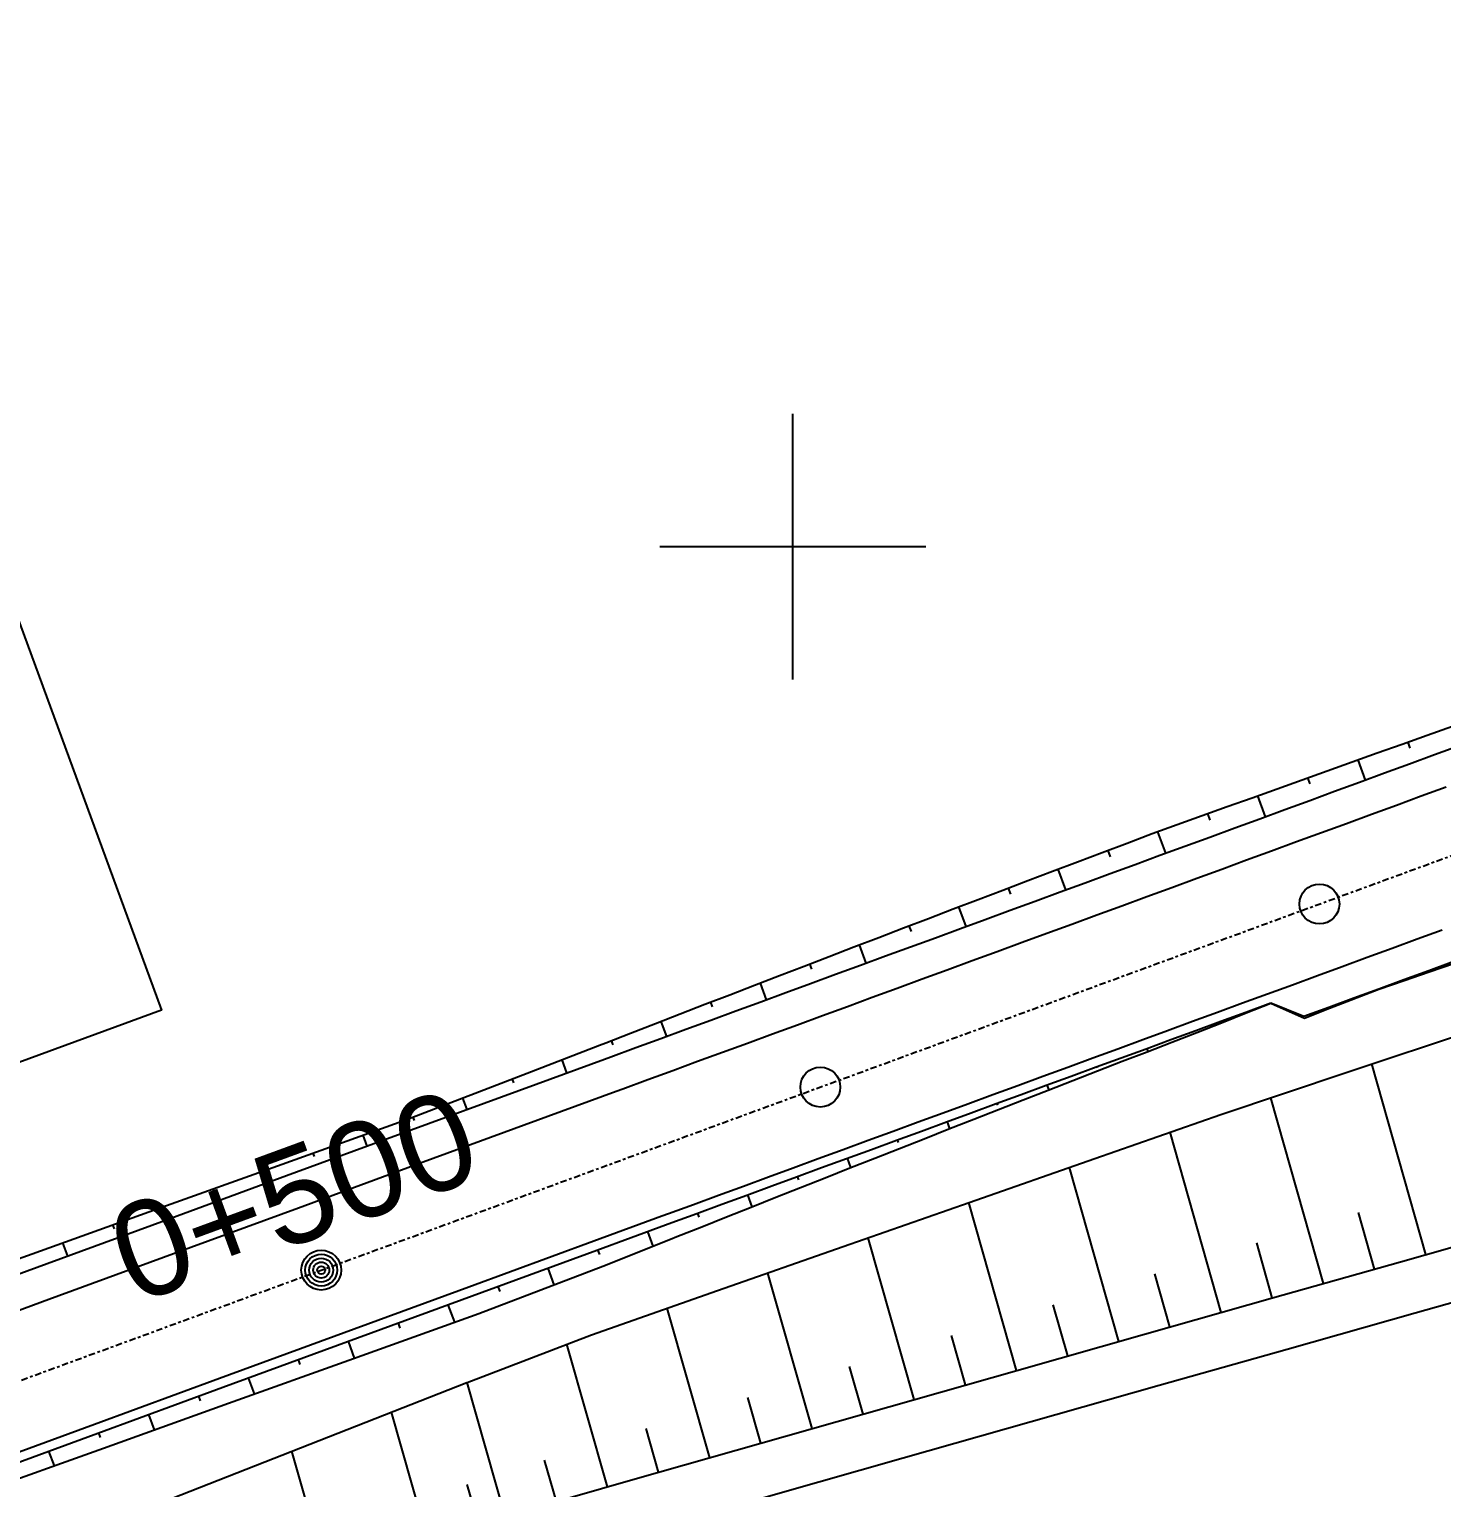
# Model space of a CAD drawing. Header units: metres. Extents: x -4 to 509425, y 7549 to 4732445.
# Drawn here: x 478671.3 to 478724.4, y 4719064.6 to 4719119.5 of the extents above; entities that cross this region are included whole.
import ezdxf
from ezdxf.enums import TextEntityAlignment as Align

# ---------------------------------------------------------------- set-up
doc = ezdxf.new("R2010")
doc.units = ezdxf.units.M
doc.header["$LTSCALE"] = 0.01
doc.header["$MEASUREMENT"] = 0
doc.linetypes.add('322308300149-PRV-PLA-PT-URB-220600-XREF_VIALES_1000$0$ACAD_ISO04W100', pattern=[30, 24, -3, 0, -3])
for name, color, linetype in [('322308300149-PRV-PLA-PT-TRA-220201-XREF_PLANTA_1000$0$C-RAIL-EXPL', 7, 'Continuous'), ('322308300149-PRV-PLA-PT-URB-220600-XREF_VIALES_1000$0$C-G-GRID-TRANVERSAL', 252, 'Continuous'), ('322308300149-PRV-PLA-PT-URB-220600-XREF_VIALES_1000$0$C-ROAD-LANE', 4, 'Continuous'), ('322308300149-PRV-PLA-PT-URB-220600-XREF_VIALES_1000$0$C-ROAD-TEXT-INFO-H030 CE-MI-212_1', 6, 'Continuous')]:
    doc.layers.add(name, color=color, linetype=linetype)
for name, color, linetype, true_color in [('322308300149-PRV-PLA-PT-TRA-220201-XREF_PLANTA_1000$0$C-RAIL-SLOP-FILL', 7, 'Continuous', 0x2eb800), ('322308300149-PRV-PLA-PT-URB-220600-XREF_VIALES_1000$0$C-ROAD-CNTR-CAMINOS', 1, '322308300149-PRV-PLA-PT-URB-220600-XREF_VIALES_1000$0$ACAD_ISO04W100', 0xff0000), ('322308300149-PRV-PLA-PT-URB-220600-XREF_VIALES_1000$0$C-ROAD-TEXT-CNPK-CAMINOS-ENLACE', 1, 'Continuous', 0xff0000)]:
    doc.layers.add(name, color=color, linetype=linetype, true_color=true_color)
doc.layers.add('322308300149-PRV-PLA-PT-URB-220600-XREF_VIALES_1000$0$C-ROAD-SLOP-CUTT-CAMINOS', color=7, linetype='Continuous', lineweight=13, true_color=0xff1f1f)
doc.layers.add('322308300149-PRV-PLA-PT-URB-220600-XREF_VIALES_1000$0$C-ROAD-SLOP-FILL-CAMINOS', color=7, linetype='Continuous', lineweight=13, true_color=0x2eb800)
doc.styles.add('322308300149-PRV-PLA-PT-URB-220600-XREF_VIALES_1000$0$Standard', font='arial.ttf')

msp = doc.modelspace()

# ---------------------------------------------------------------- linework, layer by layer
at = {"layer": '322308300149-PRV-PLA-PT-TRA-220201-XREF_PLANTA_1000$0$C-RAIL-EXPL', "lineweight": -3, "flags": 128}
for points in [[(478689.184, 4719063.516), (478693.986, 4719064.887), (478698.798, 4719066.259), (478703.611, 4719067.629), (478708.424, 4719068.997), (478713.238, 4719070.363), (478718.052, 4719071.727), (478722.867, 4719073.088), (478727.683, 4719074.448), (478732.499, 4719075.805), (478737.316, 4719077.161), (478742.134, 4719078.514), (478753.024, 4719081.566)], [(478689.184, 4719063.516), (478693.986, 4719064.887), (478698.798, 4719066.259), (478703.611, 4719067.629), (478708.424, 4719068.997), (478713.238, 4719070.363), (478718.052, 4719071.727), (478722.867, 4719073.088), (478727.683, 4719074.448), (478732.499, 4719075.805), (478737.316, 4719077.161), (478742.134, 4719078.514), (478753.024, 4719081.566)], [(478689.734, 4719061.593), (478694.535, 4719062.964), (478699.346, 4719064.336), (478704.158, 4719065.705), (478708.97, 4719067.073), (478713.783, 4719068.439), (478718.597, 4719069.802), (478723.411, 4719071.164), (478728.226, 4719072.523), (478733.041, 4719073.88), (478737.858, 4719075.235), (478742.675, 4719076.588), (478753.532, 4719079.632)], [(478689.734, 4719061.593), (478694.535, 4719062.964), (478699.346, 4719064.336), (478704.158, 4719065.705), (478708.97, 4719067.073), (478713.783, 4719068.439), (478718.597, 4719069.802), (478723.411, 4719071.164), (478728.226, 4719072.523), (478733.041, 4719073.88), (478737.858, 4719075.235), (478742.675, 4719076.588), (478753.532, 4719079.632)]]:
    msp.add_lwpolyline(points, dxfattribs=at)
at = {"layer": '322308300149-PRV-PLA-PT-TRA-220201-XREF_PLANTA_1000$0$C-RAIL-SLOP-FILL', "lineweight": -3}
for p, q in [((478723.814, 4719073.356), (478721.786, 4719080.535)), ((478723.814, 4719073.356), (478721.786, 4719080.535)), ((478719.965, 4719072.267), (478717.986, 4719079.261)), ((478719.965, 4719072.267), (478717.986, 4719079.261)), ((478716.116, 4719071.178), (478714.195, 4719077.961)), ((478716.116, 4719071.178), (478714.195, 4719077.961)), ((478712.267, 4719070.087), (478710.41, 4719076.636)), ((478712.267, 4719070.087), (478710.41, 4719076.636)), ((478708.419, 4719068.996), (478706.626, 4719075.311)), ((478708.419, 4719068.996), (478706.626, 4719075.311)), ((478721.889, 4719072.812), (478721.288, 4719074.938)), ((478721.889, 4719072.812), (478721.288, 4719074.938)), ((478704.572, 4719067.902), (478702.842, 4719073.987)), ((478704.572, 4719067.902), (478702.842, 4719073.987)), ((478718.04, 4719071.723), (478717.454, 4719073.793)), ((478718.04, 4719071.723), (478717.454, 4719073.793)), ((478700.724, 4719066.807), (478699.058, 4719072.662)), ((478700.724, 4719066.807), (478699.058, 4719072.662)), ((478714.191, 4719070.633), (478713.625, 4719072.633)), ((478714.191, 4719070.633), (478713.625, 4719072.633)), ((478696.877, 4719065.711), (478695.275, 4719071.335)), ((478696.877, 4719065.711), (478695.275, 4719071.335)), ((478710.343, 4719069.541), (478709.796, 4719071.471)), ((478710.343, 4719069.541), (478709.796, 4719071.471)), ((478693.031, 4719064.614), (478691.5, 4719069.979)), ((478693.031, 4719064.614), (478691.5, 4719069.979)), ((478706.495, 4719068.449), (478705.967, 4719070.309)), ((478706.495, 4719068.449), (478705.967, 4719070.309)), ((478702.648, 4719067.355), (478702.138, 4719069.146)), ((478702.648, 4719067.355), (478702.138, 4719069.146)), ((478689.184, 4719063.516), (478687.748, 4719068.545)), ((478689.184, 4719063.516), (478687.748, 4719068.545)), ((478698.801, 4719066.26), (478698.31, 4719067.982)), ((478698.801, 4719066.26), (478698.31, 4719067.982)), ((478686.257, 4719062.679), (478684.899, 4719067.426)), ((478686.257, 4719062.679), (478684.899, 4719067.426)), ((478694.954, 4719065.163), (478694.483, 4719066.815)), ((478694.954, 4719065.163), (478694.483, 4719066.815)), ((478682.412, 4719061.578), (478681.158, 4719065.957)), ((478682.412, 4719061.578), (478681.158, 4719065.957)), ((478691.108, 4719064.065), (478690.662, 4719065.624)), ((478691.108, 4719064.065), (478690.662, 4719065.624)), ((478688.18, 4719063.229), (478687.757, 4719064.709)), ((478688.18, 4719063.229), (478687.757, 4719064.709))]:
    msp.add_line(p, q, dxfattribs=at)
at = {"layer": '322308300149-PRV-PLA-PT-TRA-220201-XREF_PLANTA_1000$0$C-RAIL-SLOP-FILL', "lineweight": -3, "flags": 128}
for points in [[(478687.748, 4719068.545), (478692.432, 4719070.335), (478697.163, 4719071.999), (478701.896, 4719073.656), (478706.63, 4719075.313), (478711.364, 4719076.97), (478716.099, 4719078.627), (478720.851, 4719080.223), (478725.607, 4719081.807), (478730.346, 4719083.452), (478735.049, 4719085.227), (478739.753, 4719087.001), (478744.457, 4719088.775)], [(478687.748, 4719068.545), (478692.432, 4719070.335), (478697.163, 4719071.999), (478701.896, 4719073.656), (478706.63, 4719075.313), (478711.364, 4719076.97), (478716.099, 4719078.627), (478720.851, 4719080.223), (478725.607, 4719081.807), (478730.346, 4719083.452), (478735.049, 4719085.227), (478739.753, 4719087.001), (478744.457, 4719088.775)], [(478634.347, 4719047.796), (478635.289, 4719048.142), (478636.23, 4719048.488), (478640.937, 4719050.218), (478650.305, 4719053.844), (478659.662, 4719057.516), (478669.019, 4719061.19), (478678.378, 4719064.865), (478687.738, 4719068.541)], [(478634.347, 4719047.796), (478635.289, 4719048.142), (478636.23, 4719048.488), (478640.937, 4719050.218), (478650.305, 4719053.844), (478659.662, 4719057.516), (478669.019, 4719061.19), (478678.378, 4719064.865), (478687.738, 4719068.541)]]:
    msp.add_lwpolyline(points, dxfattribs=at)
at = {"layer": '322308300149-PRV-PLA-PT-URB-220600-XREF_VIALES_1000$0$C-G-GRID-TRANVERSAL', "lineweight": -3, "flags": 128}
for points in [[(478700, 4719095), (478700, 4719105)], [(478700, 4719095), (478700, 4719105)], [(478695, 4719100), (478705, 4719100)], [(478695, 4719100), (478705, 4719100)]]:
    msp.add_lwpolyline(points, dxfattribs=at)
at = {"layer": '322308300149-PRV-PLA-PT-URB-220600-XREF_VIALES_1000$0$C-ROAD-CNTR-CAMINOS', "lineweight": -3, "flags": 128}
msp.add_lwpolyline([(478635.501, 4719058.799, 0.139306), (478646.403, 4719059.616), (478750.995, 4719097.989)], format="xyb", dxfattribs=at)
at = {"layer": '322308300149-PRV-PLA-PT-URB-220600-XREF_VIALES_1000$0$C-ROAD-LANE', "lineweight": -3, "flags": 128}
for points in [[(478667.317, 4719069.952), (478672.011, 4719071.674), (478676.705, 4719073.396), (478681.4, 4719075.119), (478686.094, 4719076.841), (478690.788, 4719078.563), (478693.358, 4719079.506), (478693.604, 4719079.596), (478694.543, 4719079.941), (478695.482, 4719080.285), (478696.421, 4719080.629), (478697.359, 4719080.974), (478698.298, 4719081.318), (478699.237, 4719081.663), (478700.176, 4719082.007), (478701.115, 4719082.352), (478702.053, 4719082.696), (478702.992, 4719083.041), (478703.931, 4719083.385), (478704.87, 4719083.729), (478705.809, 4719084.074), (478706.747, 4719084.418), (478707.686, 4719084.763), (478708.625, 4719085.107), (478709.564, 4719085.452), (478710.503, 4719085.796), (478711.441, 4719086.14), (478712.38, 4719086.485), (478713.319, 4719086.829), (478714.258, 4719087.174), (478715.197, 4719087.518), (478716.136, 4719087.863), (478717.074, 4719088.207), (478718.013, 4719088.551), (478718.952, 4719088.896), (478719.891, 4719089.24), (478720.83, 4719089.585), (478721.768, 4719089.929), (478722.707, 4719090.274), (478723.646, 4719090.618), (478724.585, 4719090.962)], [(478669.04, 4719065.258), (478673.734, 4719066.98), (478678.428, 4719068.702), (478683.122, 4719070.425), (478687.816, 4719072.147), (478692.51, 4719073.869), (478695.08, 4719074.812), (478695.326, 4719074.902), (478696.265, 4719075.247), (478697.204, 4719075.591), (478698.143, 4719075.935), (478699.081, 4719076.28), (478700.02, 4719076.624), (478700.959, 4719076.969), (478701.898, 4719077.313), (478702.837, 4719077.658), (478703.776, 4719078.002), (478704.714, 4719078.346), (478705.653, 4719078.691), (478706.592, 4719079.035), (478707.531, 4719079.38), (478708.47, 4719079.724), (478709.408, 4719080.069), (478710.347, 4719080.413), (478711.286, 4719080.757), (478712.225, 4719081.102), (478713.164, 4719081.446), (478714.102, 4719081.791), (478715.041, 4719082.135), (478715.98, 4719082.48), (478716.919, 4719082.824), (478717.858, 4719083.169), (478718.797, 4719083.513), (478719.735, 4719083.857), (478720.674, 4719084.202), (478721.613, 4719084.546), (478722.552, 4719084.891), (478723.491, 4719085.235), (478724.429, 4719085.58)]]:
    msp.add_lwpolyline(points, dxfattribs=at)
at = {"layer": '322308300149-PRV-PLA-PT-URB-220600-XREF_VIALES_1000$0$C-ROAD-SLOP-CUTT-CAMINOS', "lineweight": -3, "flags": 128}
for points in [[(478666.676, 4719071.701), (478671.383, 4719073.388), (478676.089, 4719075.076), (478680.796, 4719076.764), (478685.503, 4719078.451), (478690.172, 4719080.24), (478692.724, 4719081.234), (478692.968, 4719081.329), (478693.901, 4719081.691), (478694.833, 4719082.053), (478695.765, 4719082.415), (478696.698, 4719082.776), (478697.631, 4719083.137), (478698.564, 4719083.497), (478699.497, 4719083.857), (478700.43, 4719084.216), (478701.364, 4719084.575), (478702.298, 4719084.933), (478703.232, 4719085.291), (478704.166, 4719085.649), (478705.1, 4719086.006), (478706.034, 4719086.362), (478706.969, 4719086.718), (478707.904, 4719087.074), (478708.838, 4719087.429), (478709.774, 4719087.783), (478710.709, 4719088.137), (478711.644, 4719088.491), (478712.58, 4719088.844), (478713.516, 4719089.197), (478714.456, 4719089.538), (478715.397, 4719089.875), (478716.338, 4719090.213), (478717.28, 4719090.551), (478718.221, 4719090.888), (478719.162, 4719091.226), (478720.104, 4719091.562), (478721.046, 4719091.898), (478721.988, 4719092.234), (478722.93, 4719092.57), (478723.872, 4719092.904), (478724.815, 4719093.239)], [(478666.874, 4719071.16), (478671.568, 4719072.882), (478676.262, 4719074.604), (478680.956, 4719076.326), (478685.65, 4719078.049), (478690.345, 4719079.771), (478692.915, 4719080.714), (478693.161, 4719080.804), (478694.1, 4719081.149), (478695.039, 4719081.493), (478695.977, 4719081.837), (478696.916, 4719082.182), (478697.855, 4719082.526), (478698.794, 4719082.871), (478699.733, 4719083.215), (478700.671, 4719083.56), (478701.61, 4719083.904), (478702.549, 4719084.248), (478703.488, 4719084.593), (478704.427, 4719084.937), (478705.365, 4719085.282), (478706.304, 4719085.626), (478707.243, 4719085.971), (478708.182, 4719086.315), (478709.121, 4719086.659), (478710.06, 4719087.004), (478710.998, 4719087.348), (478711.937, 4719087.693), (478712.876, 4719088.037), (478713.815, 4719088.382), (478714.754, 4719088.726), (478715.692, 4719089.07), (478716.631, 4719089.415), (478717.57, 4719089.759), (478718.509, 4719090.104), (478719.448, 4719090.448), (478720.386, 4719090.793), (478721.325, 4719091.137), (478722.264, 4719091.481), (478723.203, 4719091.826), (478724.142, 4719092.17), (478725.081, 4719092.515)], [(478723.136, 4719092.643), (478723.218, 4719092.42)], [(478721.252, 4719091.972), (478721.53, 4719091.212)], [(478719.368, 4719091.299), (478719.454, 4719091.066)], [(478717.485, 4719090.625), (478717.775, 4719089.835)], [(478715.603, 4719089.949), (478715.691, 4719089.708)], [(478713.721, 4719089.271), (478714.02, 4719088.457)], [(478711.849, 4719088.568), (478711.937, 4719088.328)], [(478719.232, 4719082.326), (478720.171, 4719082.671), (478721.11, 4719083.015), (478722.048, 4719083.36), (478722.987, 4719083.704), (478723.926, 4719084.048), (478724.865, 4719084.393), (478725.804, 4719084.737), (478726.742, 4719085.082), (478727.681, 4719085.426), (478728.62, 4719085.771), (478728.789, 4719085.832), (478730.498, 4719086.459), (478735.192, 4719088.182)], [(478709.978, 4719087.861), (478710.265, 4719087.079)], [(478708.108, 4719087.151), (478708.192, 4719086.923)], [(478706.238, 4719086.44), (478706.509, 4719085.701)], [(478722.052, 4719083.349), (478722.999, 4719083.672), (478723.946, 4719083.995), (478724.892, 4719084.318), (478725.832, 4719084.66), (478726.768, 4719085.013), (478727.703, 4719085.366), (478728.639, 4719085.719), (478728.807, 4719085.783), (478730.509, 4719086.427)], [(478704.37, 4719085.727), (478704.448, 4719085.512)], [(478702.502, 4719085.012), (478702.754, 4719084.324)], [(478700.634, 4719084.295), (478700.707, 4719084.097)], [(478723.369, 4719083.798), (478723.354, 4719083.838)], [(478698.768, 4719083.576), (478698.999, 4719082.946)], [(478717.985, 4719082.821), (478719.257, 4719082.257), (478720.186, 4719082.629), (478722.052, 4719083.349)], [(478696.902, 4719082.855), (478696.968, 4719082.676)], [(478717.983, 4719082.827), (478719.232, 4719082.326), (478719.239, 4719082.329)], [(478720.81, 4719082.905), (478720.819, 4719082.882)], [(478695.037, 4719082.132), (478695.244, 4719081.568)], [(478718.936, 4719082.445), (478718.942, 4719082.429)], [(478693.172, 4719081.408), (478693.23, 4719081.249)], [(478691.308, 4719080.682), (478691.488, 4719080.19)], [(478689.442, 4719079.96), (478689.493, 4719079.823)], [(478687.575, 4719079.245), (478687.733, 4719078.813)], [(478685.707, 4719078.529), (478685.751, 4719078.408)], [(478683.826, 4719077.85), (478683.978, 4719077.435)], [(478681.943, 4719077.175), (478681.99, 4719077.046)], [(478680.06, 4719076.5), (478680.223, 4719076.057)], [(478678.178, 4719075.825), (478678.228, 4719075.688)], [(478676.295, 4719075.15), (478676.467, 4719074.68)], [(478674.412, 4719074.475), (478674.465, 4719074.329)], [(478672.53, 4719073.799), (478672.712, 4719073.302)]]:
    msp.add_lwpolyline(points, dxfattribs=at)
at = {"layer": '322308300149-PRV-PLA-PT-URB-220600-XREF_VIALES_1000$0$C-ROAD-SLOP-FILL-CAMINOS', "lineweight": -3, "flags": 128}
for points in [[(478669.165, 4719064.916), (478673.859, 4719066.638), (478678.553, 4719068.361), (478683.247, 4719070.083), (478687.941, 4719071.805), (478692.635, 4719073.527), (478695.206, 4719074.47), (478695.452, 4719074.56), (478696.39, 4719074.905), (478697.329, 4719075.249), (478698.268, 4719075.594), (478699.207, 4719075.938), (478700.146, 4719076.283), (478701.085, 4719076.627), (478702.023, 4719076.971), (478702.962, 4719077.316), (478703.901, 4719077.66), (478704.84, 4719078.005), (478705.779, 4719078.349), (478706.717, 4719078.694), (478707.656, 4719079.038), (478708.595, 4719079.382), (478709.534, 4719079.727), (478710.473, 4719080.071), (478711.411, 4719080.416), (478712.35, 4719080.76), (478713.289, 4719081.105), (478714.228, 4719081.449), (478715.167, 4719081.793), (478716.105, 4719082.138), (478717.044, 4719082.482), (478717.983, 4719082.827)], [(478669.359, 4719064.386), (478674.066, 4719066.075), (478678.772, 4719067.763), (478683.479, 4719069.451), (478688.185, 4719071.14), (478692.856, 4719072.925), (478695.4, 4719073.939), (478695.644, 4719074.036), (478696.573, 4719074.406), (478697.503, 4719074.776), (478698.433, 4719075.145), (478699.363, 4719075.514), (478700.293, 4719075.882), (478701.223, 4719076.25), (478702.153, 4719076.617), (478703.084, 4719076.984), (478704.014, 4719077.351), (478704.945, 4719077.717), (478705.876, 4719078.083), (478706.808, 4719078.448), (478707.739, 4719078.812), (478708.67, 4719079.177), (478709.602, 4719079.54), (478710.534, 4719079.904), (478711.466, 4719080.267), (478712.398, 4719080.629), (478713.331, 4719080.991), (478714.263, 4719081.352), (478715.196, 4719081.714), (478716.129, 4719082.075), (478717.057, 4719082.448), (478717.985, 4719082.821)], [(478717.069, 4719082.491), (478717.082, 4719082.458)], [(478715.192, 4719081.803), (478715.2, 4719081.779)], [(478713.314, 4719081.114), (478713.355, 4719081.001)], [(478711.436, 4719080.425), (478711.453, 4719080.38)], [(478709.559, 4719079.736), (478709.627, 4719079.55)], [(478707.681, 4719079.047), (478707.706, 4719078.98)], [(478705.804, 4719078.358), (478705.901, 4719078.092)], [(478703.926, 4719077.669), (478703.96, 4719077.577)], [(478702.048, 4719076.981), (478702.178, 4719076.627)], [(478700.171, 4719076.292), (478700.215, 4719076.172)], [(478698.293, 4719075.603), (478698.457, 4719075.155)], [(478696.415, 4719074.914), (478696.47, 4719074.765)], [(478694.538, 4719074.225), (478694.739, 4719073.675)], [(478692.66, 4719073.536), (478692.726, 4719073.356)], [(478690.783, 4719072.847), (478691.013, 4719072.22)], [(478688.905, 4719072.158), (478688.977, 4719071.963)], [(478687.027, 4719071.47), (478687.269, 4719070.811)], [(478685.15, 4719070.781), (478685.221, 4719070.587)], [(478683.272, 4719070.092), (478683.504, 4719069.46)], [(478681.394, 4719069.403), (478681.462, 4719069.218)], [(478679.517, 4719068.714), (478679.739, 4719068.11)], [(478677.639, 4719068.025), (478677.704, 4719067.848)], [(478675.762, 4719067.336), (478675.973, 4719066.759)], [(478673.884, 4719066.648), (478673.946, 4719066.478)], [(478672.006, 4719065.959), (478672.208, 4719065.408)]]:
    msp.add_lwpolyline(points, dxfattribs=at)
at = {"layer": '322308300149-PRV-PLA-PT-URB-220600-XREF_VIALES_1000$0$C-ROAD-TEXT-CNPK-CAMINOS-ENLACE'}
for centre, radius in [((478719.813, 4719086.549), 0.75), ((478701.037, 4719079.66), 0.75), ((478682.261, 4719072.772), 0.75), ((478682.261, 4719072.772), 0.6), ((478682.261, 4719072.772), 0.45), ((478682.261, 4719072.772), 0.3), ((478682.261, 4719072.772), 0.15)]:
    msp.add_circle(centre, radius, dxfattribs=at)
at = {"layer": '322308300149-PRV-PLA-PT-URB-220600-XREF_VIALES_1000$0$C-ROAD-TEXT-INFO-H030 CE-MI-212_1', "lineweight": -3, "flags": 128}
msp.add_lwpolyline([(478662.705, 4719119.472), (478676.249, 4719082.555), (478642.526, 4719070.183), (478645.37, 4719062.432), (478646.308, 4719062.777), (478646.403, 4719059.616), (478644.431, 4719062.088), (478645.37, 4719062.432)], dxfattribs=at)

# ---------------------------------------------------------------- texts
at = {"layer": '322308300149-PRV-PLA-PT-URB-220600-XREF_VIALES_1000$0$C-ROAD-TEXT-CNPK-CAMINOS-ENLACE', "style": '322308300149-PRV-PLA-PT-URB-220600-XREF_VIALES_1000$0$Standard'}
msp.add_text('0+500', height=3.6, rotation=20.1472, dxfattribs=at).set_placement((478681.227, 4719075.588), align=Align.MIDDLE_CENTER)

doc.saveas('drawing.dxf')
